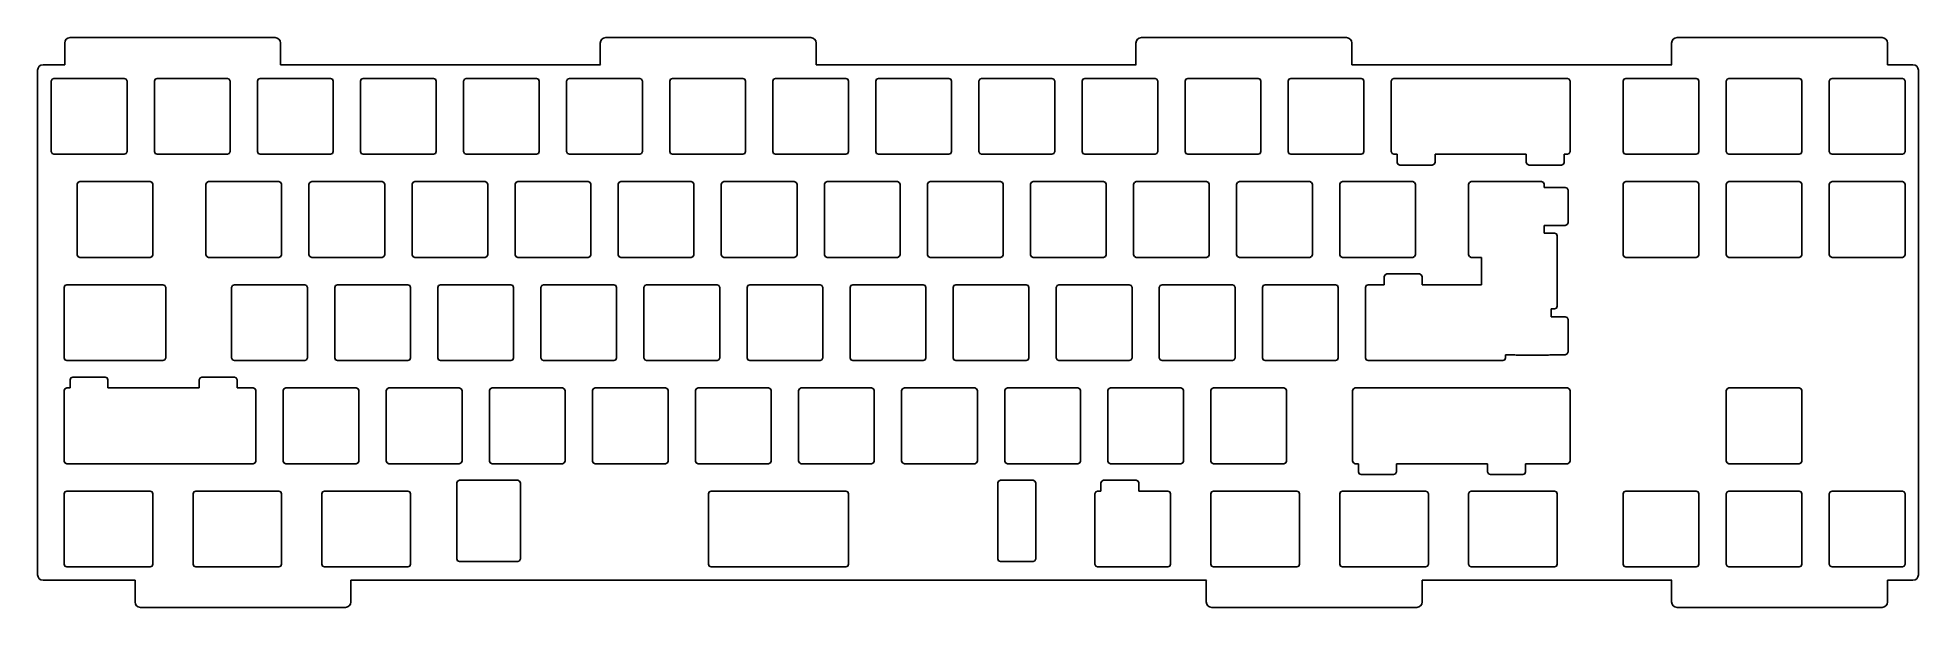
# Model space of a CAD drawing. Extents: x 8 to 355, y 27 to 132.
import ezdxf

# ---------------------------------------------------------------- set-up
doc = ezdxf.new("R2010")
doc.units = 0

msp = doc.modelspace()

# ---------------------------------------------------------------- linework, layer by layer
at = {"layer": 'Layer 1'}
for p, q in [((12.817037, 132.182868), (12.603151, 131.865108)), ((13.134797, 132.396755), (12.817037, 132.182868)), ((13.524756, 132.475089), (13.134797, 132.396755)), ((51.424763, 132.475089), (13.524756, 132.475089)), ((51.814803, 132.396755), (51.424763, 132.475089)), ((52.132741, 132.182868), (51.814803, 132.396755)), ((52.346804, 131.865108), (52.132741, 132.182868)), ((111.817408, 132.182869), (111.603511, 131.865108)), ((112.135168, 132.396755), (111.817408, 132.182869)), ((112.5251, 132.475089), (112.135168, 132.396755)), ((150.42512, 132.475089), (112.5251, 132.475089)), ((150.815079, 132.396755), (150.42512, 132.475089)), ((151.13284, 132.182869), (150.815079, 132.396755)), ((151.346726, 131.865108), (151.13284, 132.182869)), ((210.81718, 132.182869), (210.603294, 131.865109)), ((211.134941, 132.396755), (210.81718, 132.182869)), ((211.5249, 132.475089), (211.134941, 132.396755)), ((249.42492, 132.475089), (211.5249, 132.475089)), ((249.814857, 132.396755), (249.42492, 132.475089)), ((250.132616, 132.182869), (249.814857, 132.396755)), ((250.34651, 131.865109), (250.132616, 132.182869)), ((309.816925, 132.182869), (309.602864, 131.865109)), ((310.134861, 132.396755), (309.816925, 132.182869)), ((310.5249, 132.475089), (310.134861, 132.396755)), ((348.42491, 132.475089), (310.5249, 132.475089)), ((348.814869, 132.396755), (348.42491, 132.475089)), ((349.13263, 132.182869), (348.814869, 132.396755)), ((349.346516, 131.865109), (349.13263, 132.182869)), ((12.603151, 131.865108), (12.524817, 131.475151)), ((12.524817, 131.475151), (12.524817, 127.57513)), ((52.425219, 131.475151), (52.346804, 131.865108)), ((52.425219, 127.57513), (52.425219, 131.475151)), ((111.603511, 131.865108), (111.52517, 131.475151)), ((111.52517, 131.475151), (111.52517, 127.57513)), ((151.42506, 131.475151), (151.346726, 131.865108)), ((151.42506, 127.57513), (151.42506, 131.475151)), ((210.603294, 131.865109), (210.52496, 131.475151)), ((210.52496, 131.475151), (210.52496, 127.57513)), ((250.42485, 131.475151), (250.34651, 131.865109)), ((250.42485, 127.57513), (250.42485, 131.475151)), ((309.602864, 131.865109), (309.52445, 131.475151)), ((309.52445, 131.475151), (309.52445, 127.57513)), ((349.42485, 131.475151), (349.346516, 131.865109)), ((349.42485, 127.57513), (349.42485, 131.475151)), ((7.603457, 126.864896), (7.525122, 126.474939)), ((7.525122, 126.474939), (7.525122, 33.2878)), ((7.817343, 127.182657), (7.603457, 126.864896)), ((8.135104, 127.396543), (7.817343, 127.182657)), ((8.525061, 127.474878), (8.135104, 127.396543)), ((12.535147, 127.474878), (8.525061, 127.474878)), ((12.524817, 127.57513), (12.535147, 127.474878)), ((52.414889, 127.474878), (52.425219, 127.57513)), ((111.53517, 127.474878), (52.414889, 127.474878)), ((111.52517, 127.57513), (111.53517, 127.474878)), ((151.41506, 127.474878), (151.42506, 127.57513)), ((210.53496, 127.474878), (151.41506, 127.474878)), ((210.52496, 127.57513), (210.53496, 127.474878)), ((250.41485, 127.474878), (250.42485, 127.57513)), ((309.53475, 127.474878), (250.41485, 127.474878)), ((309.52445, 127.57513), (309.53475, 127.474878)), ((349.41455, 127.474878), (349.42485, 127.57513)), ((354.12485, 127.474878), (349.41455, 127.474878)), ((354.514809, 127.396543), (354.12485, 127.474878)), ((354.83257, 127.182657), (354.514809, 127.396543)), ((355.046456, 126.864896), (354.83257, 127.182657)), ((355.12479, 126.474939), (355.046456, 126.864896)), ((355.12479, 33.2878), (355.12479, 126.474939)), ((7.525122, 33.2878), (7.603457, 32.897841)), ((7.603457, 32.897841), (7.817343, 32.58008)), ((7.817343, 32.58008), (8.135104, 32.366194)), ((8.135104, 32.366194), (8.525061, 32.28786)), ((8.525061, 32.28786), (25.534875, 32.28786)), ((25.534875, 32.28786), (25.525075, 32.18816)), ((25.525075, 32.18816), (25.525075, 28.28814)), ((65.424965, 32.18816), (65.415165, 32.28786)), ((65.415165, 32.28786), (223.53468, 32.28786)), ((65.424965, 28.28814), (65.424965, 32.18816)), ((223.53468, 32.28786), (223.52468, 32.18816)), ((223.52468, 32.18816), (223.52468, 28.28814)), ((263.42457, 32.18816), (263.41457, 32.28786)), ((263.41457, 32.28786), (309.53475, 32.28786)), ((263.42457, 28.28814), (263.42457, 32.18816)), ((309.53475, 32.28786), (309.52445, 32.18816)), ((309.52445, 32.18816), (309.52445, 28.28814)), ((349.42485, 32.18816), (349.41455, 32.28786)), ((349.41455, 32.28786), (354.12485, 32.28786)), ((349.42485, 28.28814), (349.42485, 32.18816)), ((354.12485, 32.28786), (354.514809, 32.366194)), ((354.514809, 32.366194), (354.83257, 32.58008)), ((354.83257, 32.58008), (355.046456, 32.897841)), ((355.046456, 32.897841), (355.12479, 33.2878)), ((25.525075, 28.28814), (25.603409, 27.898181)), ((25.603409, 27.898181), (25.817295, 27.58042)), ((65.132745, 27.58042), (65.346631, 27.898181)), ((65.346631, 27.898181), (65.424965, 28.28814)), ((223.52468, 28.28814), (223.603014, 27.898181)), ((223.603014, 27.898181), (223.8169, 27.58042)), ((263.13235, 27.58042), (263.346236, 27.898181)), ((263.346236, 27.898181), (263.42457, 28.28814)), ((309.52445, 28.28814), (309.602864, 27.898181)), ((309.602864, 27.898181), (309.816925, 27.58042)), ((349.13263, 27.58042), (349.346516, 27.898181)), ((349.346516, 27.898181), (349.42485, 28.28814)), ((25.817295, 27.58042), (26.135055, 27.366534)), ((26.135055, 27.366534), (26.525014, 27.2882)), ((26.525014, 27.2882), (64.425026, 27.2882)), ((64.425026, 27.2882), (64.814985, 27.366534)), ((64.814985, 27.366534), (65.132745, 27.58042)), ((223.8169, 27.58042), (224.134661, 27.366534)), ((224.134661, 27.366534), (224.52462, 27.2882)), ((224.52462, 27.2882), (262.42463, 27.2882)), ((262.42463, 27.2882), (262.814589, 27.366534)), ((262.814589, 27.366534), (263.13235, 27.58042)), ((309.816925, 27.58042), (310.134861, 27.366534)), ((310.134861, 27.366534), (310.5249, 27.2882)), ((310.5249, 27.2882), (348.42491, 27.2882)), ((348.42491, 27.2882), (348.814869, 27.366534)), ((348.814869, 27.366534), (349.13263, 27.58042))]:
    msp.add_line(p, q, dxfattribs=at)
at = {"layer": 'Layer 2'}
for p, q in [((10.05, 124.45), (10.196447, 124.803553)), ((10.05, 111.45), (10.05, 124.45)), ((10.196447, 124.803553), (10.55, 124.95)), ((10.55, 124.95), (23.55, 124.95)), ((10.55, 124.95), (10.55, 124.95)), ((23.55, 124.95), (23.903553, 124.803553)), ((23.903553, 124.803553), (24.05, 124.45)), ((24.05, 124.45), (24.05, 111.45)), ((29.1, 124.45), (29.246447, 124.803553)), ((29.1, 111.45), (29.1, 124.45)), ((29.246447, 124.803553), (29.6, 124.95)), ((29.6, 124.95), (42.6, 124.95)), ((29.6, 124.95), (29.6, 124.95)), ((42.6, 124.95), (42.953553, 124.803553)), ((42.953553, 124.803553), (43.1, 124.45)), ((43.1, 124.45), (43.1, 111.45)), ((48.15, 124.45), (48.296447, 124.803553)), ((48.15, 111.45), (48.15, 124.45)), ((48.296447, 124.803553), (48.65, 124.95)), ((48.65, 124.95), (61.65, 124.95)), ((48.65, 124.95), (48.65, 124.95)), ((61.65, 124.95), (62.003553, 124.803553)), ((62.003553, 124.803553), (62.15, 124.45)), ((62.15, 124.45), (62.15, 111.45)), ((67.2, 124.45), (67.346447, 124.803553)), ((67.2, 111.45), (67.2, 124.45)), ((67.346447, 124.803553), (67.7, 124.95)), ((67.7, 124.95), (80.7, 124.95)), ((67.7, 124.95), (67.7, 124.95)), ((80.7, 124.95), (81.053553, 124.803553)), ((81.053553, 124.803553), (81.2, 124.45)), ((81.2, 124.45), (81.2, 111.45)), ((86.25, 124.45), (86.396447, 124.803553)), ((86.25, 111.45), (86.25, 124.45)), ((86.396447, 124.803553), (86.75, 124.95)), ((86.75, 124.95), (99.75, 124.95)), ((86.75, 124.95), (86.75, 124.95)), ((99.75, 124.95), (100.103553, 124.803553)), ((100.103553, 124.803553), (100.25, 124.45)), ((100.25, 124.45), (100.25, 111.45)), ((105.3, 124.45), (105.446447, 124.803553)), ((105.3, 111.45), (105.3, 124.45)), ((105.446447, 124.803553), (105.8, 124.95)), ((105.8, 124.95), (118.8, 124.95)), ((105.8, 124.95), (105.8, 124.95)), ((118.8, 124.95), (119.153553, 124.803553)), ((119.153553, 124.803553), (119.3, 124.45)), ((119.3, 124.45), (119.3, 111.45)), ((124.35, 124.45), (124.496447, 124.803553)), ((124.35, 111.45), (124.35, 124.45)), ((124.496447, 124.803553), (124.85, 124.95)), ((124.85, 124.95), (137.85, 124.95)), ((124.85, 124.95), (124.85, 124.95)), ((137.85, 124.95), (138.203553, 124.803553)), ((138.203553, 124.803553), (138.35, 124.45)), ((138.35, 124.45), (138.35, 111.45)), ((143.4, 124.45), (143.546447, 124.803553)), ((143.4, 111.45), (143.4, 124.45)), ((143.546447, 124.803553), (143.9, 124.95)), ((143.9, 124.95), (156.9, 124.95)), ((143.9, 124.95), (143.9, 124.95)), ((156.9, 124.95), (157.253553, 124.803553)), ((157.253553, 124.803553), (157.4, 124.45)), ((157.4, 124.45), (157.4, 111.45)), ((162.45, 124.45), (162.596447, 124.803553)), ((162.45, 111.45), (162.45, 124.45)), ((162.596447, 124.803553), (162.95, 124.95)), ((162.95, 124.95), (175.95, 124.95)), ((162.95, 124.95), (162.95, 124.95)), ((175.95, 124.95), (176.303553, 124.803553)), ((176.303553, 124.803553), (176.45, 124.45)), ((176.45, 124.45), (176.45, 111.45)), ((181.5, 124.45), (181.646447, 124.803553)), ((181.5, 111.45), (181.5, 124.45)), ((181.646447, 124.803553), (182, 124.95)), ((182, 124.95), (195, 124.95)), ((182, 124.95), (182, 124.95)), ((195, 124.95), (195.353553, 124.803553)), ((195.353553, 124.803553), (195.5, 124.45)), ((195.5, 124.45), (195.5, 111.45)), ((200.55, 124.45), (200.696447, 124.803553)), ((200.55, 111.45), (200.55, 124.45)), ((200.696447, 124.803553), (201.05, 124.95)), ((201.05, 124.95), (214.05, 124.95)), ((201.05, 124.95), (201.05, 124.95)), ((214.05, 124.95), (214.403553, 124.803553)), ((214.403553, 124.803553), (214.55, 124.45)), ((214.55, 124.45), (214.55, 111.45)), ((219.6, 124.45), (219.746447, 124.803553)), ((219.6, 111.45), (219.6, 124.45)), ((219.746447, 124.803553), (220.1, 124.95)), ((220.1, 124.95), (233.1, 124.95)), ((220.1, 124.95), (220.1, 124.95)), ((233.1, 124.95), (233.453553, 124.803553)), ((233.453553, 124.803553), (233.6, 124.45)), ((233.6, 124.45), (233.6, 111.45)), ((238.65, 124.45), (238.796447, 124.803553)), ((238.65, 111.45), (238.65, 124.45)), ((238.796447, 124.803553), (239.15, 124.95)), ((239.15, 124.95), (252.15, 124.95)), ((239.15, 124.95), (239.15, 124.95)), ((252.15, 124.95), (252.503553, 124.803553)), ((252.503553, 124.803553), (252.65, 124.45)), ((252.65, 124.45), (252.65, 111.45)), ((257.70003, 124.449772), (257.846293, 124.80337)), ((257.70003, 111.449532), (257.70003, 124.449772)), ((257.846293, 124.80337), (258.19974, 124.95)), ((258.19974, 124.95), (267.72474, 124.95)), ((267.72474, 124.95), (271.19998, 124.95)), ((271.19998, 124.95), (277.24974, 124.95)), ((277.24974, 124.95), (280.72498, 124.95)), ((280.72498, 124.95), (290.24998, 124.95)), ((290.24998, 124.95), (290.603763, 124.803554)), ((290.603763, 124.803554), (290.75021, 124.449772)), ((290.75021, 124.449772), (290.75021, 111.449532)), ((300.563, 124.45), (300.709447, 124.803553)), ((300.563, 111.45), (300.563, 124.45)), ((300.709447, 124.803553), (301.063, 124.95)), ((301.063, 124.95), (314.063, 124.95)), ((301.063, 124.95), (301.063, 124.95)), ((314.063, 124.95), (314.416553, 124.803553)), ((314.416553, 124.803553), (314.563, 124.45)), ((314.563, 124.45), (314.563, 111.45)), ((319.613, 124.45), (319.759447, 124.803553)), ((319.613, 111.45), (319.613, 124.45)), ((319.759447, 124.803553), (320.113, 124.95)), ((320.113, 124.95), (333.113, 124.95)), ((320.113, 124.95), (320.113, 124.95)), ((333.113, 124.95), (333.466553, 124.803553)), ((333.466553, 124.803553), (333.613, 124.45)), ((333.613, 124.45), (333.613, 111.45)), ((338.663, 124.45), (338.809447, 124.803553)), ((338.663, 111.45), (338.663, 124.45)), ((338.809447, 124.803553), (339.163, 124.95)), ((339.163, 124.95), (352.163, 124.95)), ((339.163, 124.95), (339.163, 124.95)), ((352.163, 124.95), (352.516553, 124.803553)), ((352.516553, 124.803553), (352.663, 124.45)), ((352.663, 124.45), (352.663, 111.45)), ((10.196447, 111.096447), (10.05, 111.45)), ((24.05, 111.45), (23.903553, 111.096447)), ((29.246447, 111.096447), (29.1, 111.45)), ((43.1, 111.45), (42.953553, 111.096447)), ((48.296447, 111.096447), (48.15, 111.45)), ((62.15, 111.45), (62.003553, 111.096447)), ((67.346447, 111.096447), (67.2, 111.45)), ((81.2, 111.45), (81.053553, 111.096447)), ((86.396447, 111.096447), (86.25, 111.45)), ((100.25, 111.45), (100.103553, 111.096447)), ((105.446447, 111.096447), (105.3, 111.45)), ((119.3, 111.45), (119.153553, 111.096447)), ((124.496447, 111.096447), (124.35, 111.45)), ((138.35, 111.45), (138.203553, 111.096447)), ((143.546447, 111.096447), (143.4, 111.45)), ((157.4, 111.45), (157.253553, 111.096447)), ((162.596447, 111.096447), (162.45, 111.45)), ((176.45, 111.45), (176.303553, 111.096447)), ((181.646447, 111.096447), (181.5, 111.45)), ((195.5, 111.45), (195.353553, 111.096447)), ((200.696447, 111.096447), (200.55, 111.45)), ((214.55, 111.45), (214.403553, 111.096447)), ((219.746447, 111.096447), (219.6, 111.45)), ((233.6, 111.45), (233.453553, 111.096447)), ((238.796447, 111.096447), (238.65, 111.45)), ((252.65, 111.45), (252.503553, 111.096447)), ((257.846476, 111.096268), (257.70003, 111.449532)), ((290.75021, 111.449532), (290.60358, 111.096084)), ((300.709447, 111.096447), (300.563, 111.45)), ((314.563, 111.45), (314.416553, 111.096447)), ((319.759447, 111.096447), (319.613, 111.45)), ((333.613, 111.45), (333.466553, 111.096447)), ((338.809447, 111.096447), (338.663, 111.45)), ((352.663, 111.45), (352.516553, 111.096447)), ((10.55, 110.95), (10.196447, 111.096447)), ((23.55, 110.95), (10.55, 110.95)), ((23.903553, 111.096447), (23.55, 110.95)), ((29.6, 110.95), (29.246447, 111.096447)), ((42.6, 110.95), (29.6, 110.95)), ((42.953553, 111.096447), (42.6, 110.95)), ((48.65, 110.95), (48.296447, 111.096447)), ((61.65, 110.95), (48.65, 110.95)), ((62.003553, 111.096447), (61.65, 110.95)), ((67.7, 110.95), (67.346447, 111.096447)), ((80.7, 110.95), (67.7, 110.95)), ((81.053553, 111.096447), (80.7, 110.95)), ((86.75, 110.95), (86.396447, 111.096447)), ((99.75, 110.95), (86.75, 110.95)), ((100.103553, 111.096447), (99.75, 110.95)), ((105.8, 110.95), (105.446447, 111.096447)), ((118.8, 110.95), (105.8, 110.95)), ((119.153553, 111.096447), (118.8, 110.95)), ((124.85, 110.95), (124.496447, 111.096447)), ((137.85, 110.95), (124.85, 110.95)), ((138.203553, 111.096447), (137.85, 110.95)), ((143.9, 110.95), (143.546447, 111.096447)), ((156.9, 110.95), (143.9, 110.95)), ((157.253553, 111.096447), (156.9, 110.95)), ((162.95, 110.95), (162.596447, 111.096447)), ((175.95, 110.95), (162.95, 110.95)), ((176.303553, 111.096447), (175.95, 110.95)), ((182, 110.95), (181.646447, 111.096447)), ((195, 110.95), (182, 110.95)), ((195.353553, 111.096447), (195, 110.95)), ((201.05, 110.95), (200.696447, 111.096447)), ((214.05, 110.95), (201.05, 110.95)), ((214.403553, 111.096447), (214.05, 110.95)), ((220.1, 110.95), (219.746447, 111.096447)), ((233.1, 110.95), (220.1, 110.95)), ((233.453553, 111.096447), (233.1, 110.95)), ((239.15, 110.95), (238.796447, 111.096447)), ((252.15, 110.95), (239.15, 110.95)), ((252.503553, 111.096447), (252.15, 110.95)), ((258.19974, 110.949821), (257.846476, 111.096268)), ((258.78679, 110.949821), (258.19974, 110.949821)), ((258.78679, 109.449654), (258.78679, 110.949821)), ((258.93342, 109.096206), (258.78679, 109.449654)), ((259.28702, 108.949943), (258.93342, 109.096206)), ((265.28717, 108.949943), (259.28702, 108.949943)), ((265.640434, 109.09639), (265.28717, 108.949943)), ((265.78688, 109.449654), (265.640434, 109.09639)), ((267.72474, 110.949821), (265.78688, 110.949821)), ((265.78688, 110.949821), (265.78688, 109.449654)), ((271.19998, 110.949821), (267.72474, 110.949821)), ((277.24974, 110.949821), (271.19998, 110.949821)), ((280.72498, 110.949821), (277.24974, 110.949821)), ((282.66285, 110.949821), (280.72498, 110.949821)), ((282.66285, 109.449654), (282.66285, 110.949821)), ((282.80948, 109.096206), (282.66285, 109.449654)), ((283.16308, 108.949943), (282.80948, 109.096206)), ((289.16323, 108.949943), (283.16308, 108.949943)), ((289.516494, 109.09639), (289.16323, 108.949943)), ((289.66294, 109.449654), (289.516494, 109.09639)), ((290.24998, 110.949821), (289.66294, 110.949821)), ((289.66294, 110.949821), (289.66294, 109.449654)), ((290.60358, 111.096084), (290.24998, 110.949821)), ((301.063, 110.95), (300.709447, 111.096447)), ((314.063, 110.95), (301.063, 110.95)), ((314.416553, 111.096447), (314.063, 110.95)), ((320.113, 110.95), (319.759447, 111.096447)), ((333.113, 110.95), (320.113, 110.95)), ((333.466553, 111.096447), (333.113, 110.95)), ((339.163, 110.95), (338.809447, 111.096447)), ((352.163, 110.95), (339.163, 110.95)), ((352.516553, 111.096447), (352.163, 110.95)), ((14.813, 105.4), (14.959447, 105.753553)), ((14.813, 92.4), (14.813, 105.4)), ((14.959447, 105.753553), (15.313, 105.9)), ((15.313, 105.9), (28.313, 105.9)), ((15.313, 105.9), (15.313, 105.9)), ((28.313, 105.9), (28.666553, 105.753553)), ((28.666553, 105.753553), (28.813, 105.4)), ((28.813, 105.4), (28.813, 92.4)), ((38.625, 105.4), (38.771447, 105.753553)), ((38.625, 92.4), (38.625, 105.4)), ((38.771447, 105.753553), (39.125, 105.9)), ((39.125, 105.9), (52.125, 105.9)), ((39.125, 105.9), (39.125, 105.9)), ((52.125, 105.9), (52.478553, 105.753553)), ((52.478553, 105.753553), (52.625, 105.4)), ((52.625, 105.4), (52.625, 92.4)), ((57.675, 105.4), (57.821447, 105.753553)), ((57.675, 92.4), (57.675, 105.4)), ((57.821447, 105.753553), (58.175, 105.9)), ((58.175, 105.9), (71.175, 105.9)), ((58.175, 105.9), (58.175, 105.9)), ((71.175, 105.9), (71.528553, 105.753553)), ((71.528553, 105.753553), (71.675, 105.4)), ((71.675, 105.4), (71.675, 92.4)), ((76.725, 105.4), (76.871447, 105.753553)), ((76.725, 92.4), (76.725, 105.4)), ((76.871447, 105.753553), (77.225, 105.9)), ((77.225, 105.9), (90.225, 105.9)), ((77.225, 105.9), (77.225, 105.9)), ((90.225, 105.9), (90.578553, 105.753553)), ((90.578553, 105.753553), (90.725, 105.4)), ((90.725, 105.4), (90.725, 92.4)), ((95.775, 105.4), (95.921447, 105.753553)), ((95.775, 92.4), (95.775, 105.4)), ((95.921447, 105.753553), (96.275, 105.9)), ((96.275, 105.9), (109.275, 105.9)), ((96.275, 105.9), (96.275, 105.9)), ((109.275, 105.9), (109.628553, 105.753553)), ((109.628553, 105.753553), (109.775, 105.4)), ((109.775, 105.4), (109.775, 92.4)), ((114.825, 105.4), (114.971447, 105.753553)), ((114.825, 92.4), (114.825, 105.4)), ((114.971447, 105.753553), (115.325, 105.9)), ((115.325, 105.9), (128.325, 105.9)), ((115.325, 105.9), (115.325, 105.9)), ((128.325, 105.9), (128.678553, 105.753553)), ((128.678553, 105.753553), (128.825, 105.4)), ((128.825, 105.4), (128.825, 92.4)), ((133.875, 105.4), (134.021447, 105.753553)), ((133.875, 92.4), (133.875, 105.4)), ((134.021447, 105.753553), (134.375, 105.9)), ((134.375, 105.9), (147.375, 105.9)), ((134.375, 105.9), (134.375, 105.9)), ((147.375, 105.9), (147.728553, 105.753553)), ((147.728553, 105.753553), (147.875, 105.4)), ((147.875, 105.4), (147.875, 92.4)), ((152.925, 105.4), (153.071447, 105.753553)), ((152.925, 92.4), (152.925, 105.4)), ((153.071447, 105.753553), (153.425, 105.9)), ((153.425, 105.9), (166.425, 105.9)), ((153.425, 105.9), (153.425, 105.9)), ((166.425, 105.9), (166.778553, 105.753553)), ((166.778553, 105.753553), (166.925, 105.4)), ((166.925, 105.4), (166.925, 92.4)), ((171.975, 105.4), (172.121447, 105.753553)), ((171.975, 92.4), (171.975, 105.4)), ((172.121447, 105.753553), (172.475, 105.9)), ((172.475, 105.9), (185.475, 105.9)), ((172.475, 105.9), (172.475, 105.9)), ((185.475, 105.9), (185.828553, 105.753553)), ((185.828553, 105.753553), (185.975, 105.4)), ((185.975, 105.4), (185.975, 92.4)), ((191.025, 105.4), (191.171447, 105.753553)), ((191.025, 92.4), (191.025, 105.4)), ((191.171447, 105.753553), (191.525, 105.9)), ((191.525, 105.9), (204.525, 105.9)), ((191.525, 105.9), (191.525, 105.9)), ((204.525, 105.9), (204.878553, 105.753553)), ((204.878553, 105.753553), (205.025, 105.4)), ((205.025, 105.4), (205.025, 92.4)), ((210.075, 105.4), (210.221447, 105.753553)), ((210.075, 92.4), (210.075, 105.4)), ((210.221447, 105.753553), (210.575, 105.9)), ((210.575, 105.9), (223.575, 105.9)), ((210.575, 105.9), (210.575, 105.9)), ((223.575, 105.9), (223.928553, 105.753553)), ((223.928553, 105.753553), (224.075, 105.4)), ((224.075, 105.4), (224.075, 92.4)), ((229.125, 105.4), (229.271447, 105.753553)), ((229.125, 92.4), (229.125, 105.4)), ((229.271447, 105.753553), (229.625, 105.9)), ((229.625, 105.9), (242.625, 105.9)), ((229.625, 105.9), (229.625, 105.9)), ((242.625, 105.9), (242.978553, 105.753553)), ((242.978553, 105.753553), (243.125, 105.4)), ((243.125, 105.4), (243.125, 92.4)), ((248.175, 105.4), (248.321447, 105.753553)), ((248.175, 92.4), (248.175, 105.4)), ((248.321447, 105.753553), (248.675, 105.9)), ((248.675, 105.9), (261.675, 105.9)), ((248.675, 105.9), (248.675, 105.9)), ((261.675, 105.9), (262.028553, 105.753553)), ((262.028553, 105.753553), (262.175, 105.4)), ((262.175, 105.4), (262.175, 92.4)), ((272.134495, 105.753504), (271.98805, 105.40024)), ((271.98805, 105.40024), (271.98805, 92.4)), ((272.48776, 105.899951), (272.134495, 105.753504)), ((285.488, 105.899951), (272.48776, 105.899951)), ((285.8416, 105.753688), (285.488, 105.899951)), ((285.98823, 105.40024), (285.8416, 105.753688)), ((285.98823, 104.813195), (285.98823, 105.40024)), ((289.86913, 104.813195), (285.98823, 104.813195)), ((290.222579, 104.666565), (289.86913, 104.813195)), ((290.36884, 104.312967), (290.222579, 104.666565)), ((290.36884, 98.312817), (290.36884, 104.312967)), ((300.563, 105.4), (300.709447, 105.753553)), ((300.563, 92.4), (300.563, 105.4)), ((300.709447, 105.753553), (301.063, 105.9)), ((301.063, 105.9), (314.063, 105.9)), ((301.063, 105.9), (301.063, 105.9)), ((314.063, 105.9), (314.416553, 105.753553)), ((314.416553, 105.753553), (314.563, 105.4)), ((314.563, 105.4), (314.563, 92.4)), ((319.613, 105.4), (319.759447, 105.753553)), ((319.613, 92.4), (319.613, 105.4)), ((319.759447, 105.753553), (320.113, 105.9)), ((320.113, 105.9), (333.113, 105.9)), ((320.113, 105.9), (320.113, 105.9)), ((333.113, 105.9), (333.466553, 105.753553)), ((333.466553, 105.753553), (333.613, 105.4)), ((333.613, 105.4), (333.613, 92.4)), ((338.663, 105.4), (338.809447, 105.753553)), ((338.663, 92.4), (338.663, 105.4)), ((338.809447, 105.753553), (339.163, 105.9)), ((339.163, 105.9), (352.163, 105.9)), ((339.163, 105.9), (339.163, 105.9)), ((352.163, 105.9), (352.516553, 105.753553)), ((352.516553, 105.753553), (352.663, 105.4)), ((352.663, 105.4), (352.663, 92.4)), ((285.98823, 96.374951), (285.98823, 97.813106)), ((285.98823, 97.813106), (289.86913, 97.813106)), ((289.86913, 97.813106), (290.222395, 97.959553)), ((290.222395, 97.959553), (290.36884, 98.312817)), ((287.86925, 96.374951), (285.98823, 96.374951)), ((288.222515, 96.228504), (287.86925, 96.374951)), ((288.36896, 95.87524), (288.222515, 96.228504)), ((288.36896, 82.875), (288.36896, 95.87524)), ((14.959447, 92.046447), (14.813, 92.4)), ((15.313, 91.9), (14.959447, 92.046447)), ((28.313, 91.9), (15.313, 91.9)), ((28.666553, 92.046447), (28.313, 91.9)), ((28.813, 92.4), (28.666553, 92.046447)), ((38.771447, 92.046447), (38.625, 92.4)), ((39.125, 91.9), (38.771447, 92.046447)), ((52.125, 91.9), (39.125, 91.9)), ((52.478553, 92.046447), (52.125, 91.9)), ((52.625, 92.4), (52.478553, 92.046447)), ((57.821447, 92.046447), (57.675, 92.4)), ((58.175, 91.9), (57.821447, 92.046447)), ((71.175, 91.9), (58.175, 91.9)), ((71.528553, 92.046447), (71.175, 91.9)), ((71.675, 92.4), (71.528553, 92.046447)), ((76.871447, 92.046447), (76.725, 92.4)), ((77.225, 91.9), (76.871447, 92.046447)), ((90.225, 91.9), (77.225, 91.9)), ((90.578553, 92.046447), (90.225, 91.9)), ((90.725, 92.4), (90.578553, 92.046447)), ((95.921447, 92.046447), (95.775, 92.4)), ((96.275, 91.9), (95.921447, 92.046447)), ((109.275, 91.9), (96.275, 91.9)), ((109.628553, 92.046447), (109.275, 91.9)), ((109.775, 92.4), (109.628553, 92.046447)), ((114.971447, 92.046447), (114.825, 92.4)), ((115.325, 91.9), (114.971447, 92.046447)), ((128.325, 91.9), (115.325, 91.9)), ((128.678553, 92.046447), (128.325, 91.9)), ((128.825, 92.4), (128.678553, 92.046447)), ((134.021447, 92.046447), (133.875, 92.4)), ((134.375, 91.9), (134.021447, 92.046447)), ((147.375, 91.9), (134.375, 91.9)), ((147.728553, 92.046447), (147.375, 91.9)), ((147.875, 92.4), (147.728553, 92.046447)), ((153.071447, 92.046447), (152.925, 92.4)), ((153.425, 91.9), (153.071447, 92.046447)), ((166.425, 91.9), (153.425, 91.9)), ((166.778553, 92.046447), (166.425, 91.9)), ((166.925, 92.4), (166.778553, 92.046447)), ((172.121447, 92.046447), (171.975, 92.4)), ((172.475, 91.9), (172.121447, 92.046447)), ((185.475, 91.9), (172.475, 91.9)), ((185.828553, 92.046447), (185.475, 91.9)), ((185.975, 92.4), (185.828553, 92.046447)), ((191.171447, 92.046447), (191.025, 92.4)), ((191.525, 91.9), (191.171447, 92.046447)), ((204.525, 91.9), (191.525, 91.9)), ((204.878553, 92.046447), (204.525, 91.9)), ((205.025, 92.4), (204.878553, 92.046447)), ((210.221447, 92.046447), (210.075, 92.4)), ((210.575, 91.9), (210.221447, 92.046447)), ((223.575, 91.9), (210.575, 91.9)), ((223.928553, 92.046447), (223.575, 91.9)), ((224.075, 92.4), (223.928553, 92.046447)), ((229.271447, 92.046447), (229.125, 92.4)), ((229.625, 91.9), (229.271447, 92.046447)), ((242.625, 91.9), (229.625, 91.9)), ((242.978553, 92.046447), (242.625, 91.9)), ((243.125, 92.4), (242.978553, 92.046447)), ((248.321447, 92.046447), (248.175, 92.4)), ((248.675, 91.9), (248.321447, 92.046447)), ((261.675, 91.9), (248.675, 91.9)), ((262.028553, 92.046447), (261.675, 91.9)), ((262.175, 92.4), (262.028553, 92.046447)), ((271.98805, 92.4), (272.134311, 92.046402)), ((272.134311, 92.046402), (272.48776, 91.899772)), ((272.48776, 91.899772), (274.36878, 91.899772)), ((274.36878, 91.899772), (274.36878, 86.849951)), ((300.709447, 92.046447), (300.563, 92.4)), ((301.063, 91.9), (300.709447, 92.046447)), ((314.063, 91.9), (301.063, 91.9)), ((314.416553, 92.046447), (314.063, 91.9)), ((314.563, 92.4), (314.416553, 92.046447)), ((319.759447, 92.046447), (319.613, 92.4)), ((320.113, 91.9), (319.759447, 92.046447)), ((333.113, 91.9), (320.113, 91.9)), ((333.466553, 92.046447), (333.113, 91.9)), ((333.613, 92.4), (333.466553, 92.046447)), ((338.809447, 92.046447), (338.663, 92.4)), ((339.163, 91.9), (338.809447, 92.046447)), ((352.163, 91.9), (339.163, 91.9)), ((352.516553, 92.046447), (352.163, 91.9)), ((352.663, 92.4), (352.516553, 92.046447)), ((256.5525, 88.703386), (256.40605, 88.350118)), ((256.40605, 88.350118), (256.40605, 86.849951)), ((256.90577, 88.849829), (256.5525, 88.703386)), ((262.90592, 88.849829), (256.90577, 88.849829)), ((263.259515, 88.703562), (262.90592, 88.849829)), ((263.40614, 88.350118), (263.259515, 88.703562)), ((263.40614, 86.849951), (263.40614, 88.350118)), ((12.577395, 86.703687), (12.430766, 86.35024)), ((12.430766, 86.35024), (12.430766, 73.35)), ((12.930994, 86.849951), (12.577395, 86.703687)), ((17.69401, 86.849951), (12.930994, 86.849951)), ((25.931234, 86.849951), (17.69401, 86.849951)), ((30.69425, 86.849951), (25.931234, 86.849951)), ((31.047515, 86.703505), (30.69425, 86.849951)), ((31.193962, 86.35024), (31.047515, 86.703505)), ((31.193962, 73.35), (31.193962, 86.35024)), ((43.388, 86.35), (43.534447, 86.703553)), ((43.388, 73.35), (43.388, 86.35)), ((43.534447, 86.703553), (43.888, 86.85)), ((43.888, 86.85), (56.888, 86.85)), ((43.888, 86.85), (43.888, 86.85)), ((56.888, 86.85), (57.241553, 86.703553)), ((57.241553, 86.703553), (57.388, 86.35)), ((57.388, 86.35), (57.388, 73.35)), ((62.438, 86.35), (62.584447, 86.703553)), ((62.438, 73.35), (62.438, 86.35)), ((62.584447, 86.703553), (62.938, 86.85)), ((62.938, 86.85), (75.938, 86.85)), ((62.938, 86.85), (62.938, 86.85)), ((75.938, 86.85), (76.291553, 86.703553)), ((76.291553, 86.703553), (76.438, 86.35)), ((76.438, 86.35), (76.438, 73.35)), ((81.488, 86.35), (81.634447, 86.703553)), ((81.488, 73.35), (81.488, 86.35)), ((81.634447, 86.703553), (81.988, 86.85)), ((81.988, 86.85), (94.988, 86.85)), ((81.988, 86.85), (81.988, 86.85)), ((94.988, 86.85), (95.341553, 86.703553)), ((95.341553, 86.703553), (95.488, 86.35)), ((95.488, 86.35), (95.488, 73.35)), ((100.538, 86.35), (100.684447, 86.703553)), ((100.538, 73.35), (100.538, 86.35)), ((100.684447, 86.703553), (101.038, 86.85)), ((101.038, 86.85), (114.038, 86.85)), ((101.038, 86.85), (101.038, 86.85)), ((114.038, 86.85), (114.391553, 86.703553)), ((114.391553, 86.703553), (114.538, 86.35)), ((114.538, 86.35), (114.538, 73.35)), ((119.588, 86.35), (119.734447, 86.703553)), ((119.588, 73.35), (119.588, 86.35)), ((119.734447, 86.703553), (120.088, 86.85)), ((120.088, 86.85), (133.088, 86.85)), ((120.088, 86.85), (120.088, 86.85)), ((133.088, 86.85), (133.441553, 86.703553)), ((133.441553, 86.703553), (133.588, 86.35)), ((133.588, 86.35), (133.588, 73.35)), ((138.638, 86.35), (138.784447, 86.703553)), ((138.638, 73.35), (138.638, 86.35)), ((138.784447, 86.703553), (139.138, 86.85)), ((139.138, 86.85), (152.138, 86.85)), ((139.138, 86.85), (139.138, 86.85)), ((152.138, 86.85), (152.491553, 86.703553)), ((152.491553, 86.703553), (152.638, 86.35)), ((152.638, 86.35), (152.638, 73.35)), ((157.688, 86.35), (157.834447, 86.703553)), ((157.688, 73.35), (157.688, 86.35)), ((157.834447, 86.703553), (158.188, 86.85)), ((158.188, 86.85), (171.188, 86.85)), ((158.188, 86.85), (158.188, 86.85)), ((171.188, 86.85), (171.541553, 86.703553)), ((171.541553, 86.703553), (171.688, 86.35)), ((171.688, 86.35), (171.688, 73.35)), ((176.738, 86.35), (176.884447, 86.703553)), ((176.738, 73.35), (176.738, 86.35)), ((176.884447, 86.703553), (177.238, 86.85)), ((177.238, 86.85), (190.238, 86.85)), ((177.238, 86.85), (177.238, 86.85)), ((190.238, 86.85), (190.591553, 86.703553)), ((190.591553, 86.703553), (190.738, 86.35)), ((190.738, 86.35), (190.738, 73.35)), ((195.788, 86.35), (195.934447, 86.703553)), ((195.788, 73.35), (195.788, 86.35)), ((195.934447, 86.703553), (196.288, 86.85)), ((196.288, 86.85), (209.288, 86.85)), ((196.288, 86.85), (196.288, 86.85)), ((209.288, 86.85), (209.641553, 86.703553)), ((209.641553, 86.703553), (209.788, 86.35)), ((209.788, 86.35), (209.788, 73.35)), ((214.838, 86.35), (214.984447, 86.703553)), ((214.838, 73.35), (214.838, 86.35)), ((214.984447, 86.703553), (215.338, 86.85)), ((215.338, 86.85), (228.338, 86.85)), ((215.338, 86.85), (215.338, 86.85)), ((228.338, 86.85), (228.691553, 86.703553)), ((228.691553, 86.703553), (228.838, 86.35)), ((228.838, 86.35), (228.838, 73.35)), ((233.888, 86.35), (234.034447, 86.703553)), ((233.888, 73.35), (233.888, 86.35)), ((234.034447, 86.703553), (234.388, 86.85)), ((234.388, 86.85), (247.388, 86.85)), ((234.388, 86.85), (234.388, 86.85)), ((247.388, 86.85), (247.741553, 86.703553)), ((247.741553, 86.703553), (247.888, 86.35)), ((247.888, 86.35), (247.888, 73.35)), ((253.084495, 86.703504), (252.93805, 86.35024)), ((252.93805, 86.35024), (252.93805, 73.35)), ((253.43776, 86.849951), (253.084495, 86.703504)), ((256.40605, 86.849951), (253.43776, 86.849951)), ((265.34401, 86.849951), (263.40614, 86.849951)), ((266.438, 86.849951), (265.34401, 86.849951)), ((274.36878, 86.849951), (266.438, 86.849951)), ((287.28221, 80.937133), (287.28221, 82.374772)), ((287.28221, 82.374772), (287.86925, 82.374772)), ((289.86913, 80.937133), (287.28221, 80.937133)), ((287.86925, 82.374772), (288.222699, 82.521402)), ((288.222699, 82.521402), (288.36896, 82.875)), ((290.222579, 80.790503), (289.86913, 80.937133)), ((290.36884, 80.436905), (290.222579, 80.790503)), ((290.36884, 74.436755), (290.36884, 80.436905)), ((12.430766, 73.35), (12.577213, 72.996219)), ((12.577213, 72.996219), (12.930994, 72.849772)), ((30.69425, 72.849772), (31.047698, 72.996401)), ((31.047698, 72.996401), (31.193962, 73.35)), ((43.534447, 72.996447), (43.388, 73.35)), ((43.888, 72.85), (43.534447, 72.996447)), ((57.241553, 72.996447), (56.888, 72.85)), ((57.388, 73.35), (57.241553, 72.996447)), ((62.584447, 72.996447), (62.438, 73.35)), ((62.938, 72.85), (62.584447, 72.996447)), ((76.291553, 72.996447), (75.938, 72.85)), ((76.438, 73.35), (76.291553, 72.996447)), ((81.634447, 72.996447), (81.488, 73.35)), ((81.988, 72.85), (81.634447, 72.996447)), ((95.341553, 72.996447), (94.988, 72.85)), ((95.488, 73.35), (95.341553, 72.996447)), ((100.684447, 72.996447), (100.538, 73.35)), ((101.038, 72.85), (100.684447, 72.996447)), ((114.391553, 72.996447), (114.038, 72.85)), ((114.538, 73.35), (114.391553, 72.996447)), ((119.734447, 72.996447), (119.588, 73.35)), ((120.088, 72.85), (119.734447, 72.996447)), ((133.441553, 72.996447), (133.088, 72.85)), ((133.588, 73.35), (133.441553, 72.996447)), ((138.784447, 72.996447), (138.638, 73.35)), ((139.138, 72.85), (138.784447, 72.996447)), ((152.491553, 72.996447), (152.138, 72.85)), ((152.638, 73.35), (152.491553, 72.996447)), ((157.834447, 72.996447), (157.688, 73.35)), ((158.188, 72.85), (157.834447, 72.996447)), ((171.541553, 72.996447), (171.188, 72.85)), ((171.688, 73.35), (171.541553, 72.996447)), ((176.884447, 72.996447), (176.738, 73.35)), ((177.238, 72.85), (176.884447, 72.996447)), ((190.591553, 72.996447), (190.238, 72.85)), ((190.738, 73.35), (190.591553, 72.996447)), ((195.934447, 72.996447), (195.788, 73.35)), ((196.288, 72.85), (195.934447, 72.996447)), ((209.641553, 72.996447), (209.288, 72.85)), ((209.788, 73.35), (209.641553, 72.996447)), ((214.984447, 72.996447), (214.838, 73.35)), ((215.338, 72.85), (214.984447, 72.996447)), ((228.691553, 72.996447), (228.338, 72.85)), ((228.838, 73.35), (228.691553, 72.996447)), ((234.034447, 72.996447), (233.888, 73.35)), ((234.388, 72.85), (234.034447, 72.996447)), ((247.741553, 72.996447), (247.388, 72.85)), ((247.888, 73.35), (247.741553, 72.996447)), ((252.93805, 73.35), (253.084311, 72.996402)), ((253.084311, 72.996402), (253.43776, 72.849772)), ((278.34425, 72.849772), (278.697699, 72.996402)), ((278.697699, 72.996402), (278.84396, 73.35)), ((278.84396, 73.35), (278.84396, 73.937044)), ((278.84396, 73.937044), (280.57202, 73.937044)), ((280.57202, 73.937044), (280.78183, 73.850224)), ((280.78183, 73.850224), (286.78198, 73.850224)), ((286.78198, 73.850224), (286.99178, 73.937044)), ((286.99178, 73.937044), (289.86913, 73.937044)), ((289.86913, 73.937044), (290.222395, 74.083491)), ((290.222395, 74.083491), (290.36884, 74.436755)), ((12.930994, 72.849772), (17.69401, 72.849772)), ((13.664485, 69.653382), (13.518038, 69.300118)), ((14.017749, 69.799829), (13.664485, 69.653382)), ((20.0179, 69.799829), (14.017749, 69.799829)), ((17.69401, 72.849772), (25.931234, 72.849772)), ((20.371498, 69.653565), (20.0179, 69.799829)), ((20.518127, 69.300118), (20.371498, 69.653565)), ((25.931234, 72.849772), (30.69425, 72.849772)), ((37.540547, 69.653382), (37.3941, 69.300118)), ((37.893811, 69.799829), (37.540547, 69.653382)), ((43.893962, 69.799829), (37.893811, 69.799829)), ((56.888, 72.85), (43.888, 72.85)), ((44.24756, 69.653565), (43.893962, 69.799829)), ((44.394189, 69.300118), (44.24756, 69.653565)), ((75.938, 72.85), (62.938, 72.85)), ((94.988, 72.85), (81.988, 72.85)), ((114.038, 72.85), (101.038, 72.85)), ((133.088, 72.85), (120.088, 72.85)), ((152.138, 72.85), (139.138, 72.85)), ((171.188, 72.85), (158.188, 72.85)), ((190.238, 72.85), (177.238, 72.85)), ((209.288, 72.85), (196.288, 72.85)), ((228.338, 72.85), (215.338, 72.85)), ((247.388, 72.85), (234.388, 72.85)), ((253.43776, 72.849772), (265.34401, 72.849772)), ((265.34401, 72.849772), (266.438, 72.849772)), ((266.438, 72.849772), (278.34425, 72.849772)), ((12.577395, 67.653687), (12.430766, 67.30024)), ((12.430766, 67.30024), (12.430766, 54.3)), ((12.930994, 67.799951), (12.577395, 67.653687)), ((13.518038, 67.799951), (12.930994, 67.799951)), ((13.518038, 69.300118), (13.518038, 67.799951)), ((20.518127, 67.799951), (20.518127, 69.300118)), ((22.455994, 67.799951), (20.518127, 67.799951)), ((25.931234, 67.799951), (22.455994, 67.799951)), ((34.36276, 67.799951), (25.931234, 67.799951)), ((35.456234, 67.799951), (34.36276, 67.799951)), ((37.3941, 67.799951), (35.456234, 67.799951)), ((37.3941, 69.300118), (37.3941, 67.799951)), ((44.394189, 67.799951), (44.394189, 69.300118)), ((47.363, 67.799951), (44.394189, 67.799951)), ((47.716599, 67.653687), (47.363, 67.799951)), ((47.863228, 67.30024), (47.716599, 67.653687)), ((47.863228, 54.3), (47.863228, 67.30024)), ((52.913, 67.3), (53.059447, 67.653553)), ((52.913, 54.3), (52.913, 67.3)), ((53.059447, 67.653553), (53.413, 67.8)), ((53.413, 67.8), (66.413, 67.8)), ((53.413, 67.8), (53.413, 67.8)), ((66.413, 67.8), (66.766553, 67.653553)), ((66.766553, 67.653553), (66.913, 67.3)), ((66.913, 67.3), (66.913, 54.3)), ((71.963, 67.3), (72.109447, 67.653553)), ((71.963, 54.3), (71.963, 67.3)), ((72.109447, 67.653553), (72.463, 67.8)), ((72.463, 67.8), (85.463, 67.8)), ((72.463, 67.8), (72.463, 67.8)), ((85.463, 67.8), (85.816553, 67.653553)), ((85.816553, 67.653553), (85.963, 67.3)), ((85.963, 67.3), (85.963, 54.3)), ((91.013, 67.3), (91.159447, 67.653553)), ((91.013, 54.3), (91.013, 67.3)), ((91.159447, 67.653553), (91.513, 67.8)), ((91.513, 67.8), (104.513, 67.8)), ((91.513, 67.8), (91.513, 67.8)), ((104.513, 67.8), (104.866553, 67.653553)), ((104.866553, 67.653553), (105.013, 67.3)), ((105.013, 67.3), (105.013, 54.3)), ((110.063, 67.3), (110.209447, 67.653553)), ((110.063, 54.3), (110.063, 67.3)), ((110.209447, 67.653553), (110.563, 67.8)), ((110.563, 67.8), (123.563, 67.8)), ((110.563, 67.8), (110.563, 67.8)), ((123.563, 67.8), (123.916553, 67.653553)), ((123.916553, 67.653553), (124.063, 67.3)), ((124.063, 67.3), (124.063, 54.3)), ((129.113, 67.3), (129.259447, 67.653553)), ((129.113, 54.3), (129.113, 67.3)), ((129.259447, 67.653553), (129.613, 67.8)), ((129.613, 67.8), (142.613, 67.8)), ((129.613, 67.8), (129.613, 67.8)), ((142.613, 67.8), (142.966553, 67.653553)), ((142.966553, 67.653553), (143.113, 67.3)), ((143.113, 67.3), (143.113, 54.3)), ((148.163, 67.3), (148.309447, 67.653553)), ((148.163, 54.3), (148.163, 67.3)), ((148.309447, 67.653553), (148.663, 67.8)), ((148.663, 67.8), (161.663, 67.8)), ((148.663, 67.8), (148.663, 67.8)), ((161.663, 67.8), (162.016553, 67.653553)), ((162.016553, 67.653553), (162.163, 67.3)), ((162.163, 67.3), (162.163, 54.3)), ((167.213, 67.3), (167.359447, 67.653553)), ((167.213, 54.3), (167.213, 67.3)), ((167.359447, 67.653553), (167.713, 67.8)), ((167.713, 67.8), (180.713, 67.8)), ((167.713, 67.8), (167.713, 67.8)), ((180.713, 67.8), (181.066553, 67.653553)), ((181.066553, 67.653553), (181.213, 67.3)), ((181.213, 67.3), (181.213, 54.3)), ((186.263, 67.3), (186.409447, 67.653553)), ((186.263, 54.3), (186.263, 67.3)), ((186.409447, 67.653553), (186.763, 67.8)), ((186.763, 67.8), (199.763, 67.8)), ((186.763, 67.8), (186.763, 67.8)), ((199.763, 67.8), (200.116553, 67.653553)), ((200.116553, 67.653553), (200.263, 67.3)), ((200.263, 67.3), (200.263, 54.3)), ((205.313, 67.3), (205.459447, 67.653553)), ((205.313, 54.3), (205.313, 67.3)), ((205.459447, 67.653553), (205.813, 67.8)), ((205.813, 67.8), (218.813, 67.8)), ((205.813, 67.8), (205.813, 67.8)), ((218.813, 67.8), (219.166553, 67.653553)), ((219.166553, 67.653553), (219.313, 67.3)), ((219.313, 67.3), (219.313, 54.3)), ((224.363, 67.3), (224.509447, 67.653553)), ((224.363, 54.3), (224.363, 67.3)), ((224.509447, 67.653553), (224.863, 67.8)), ((224.863, 67.8), (237.863, 67.8)), ((224.863, 67.8), (224.863, 67.8)), ((237.863, 67.8), (238.216553, 67.653553)), ((238.216553, 67.653553), (238.363, 67.3)), ((238.363, 67.3), (238.363, 54.3)), ((250.702397, 67.653684), (250.55577, 67.30024)), ((250.55577, 67.30024), (250.55577, 54.3)), ((251.05599, 67.799951), (250.702397, 67.653684)), ((260.58099, 67.799951), (251.05599, 67.799951)), ((264.05623, 67.799951), (260.58099, 67.799951)), ((272.59886, 67.799951), (264.05623, 67.799951)), ((273.58123, 67.799951), (272.59886, 67.799951)), ((277.24974, 67.799951), (273.58123, 67.799951)), ((278.65276, 67.799951), (277.24974, 67.799951)), ((290.24998, 67.799951), (278.65276, 67.799951)), ((290.60358, 67.653688), (290.24998, 67.799951)), ((290.75021, 67.30024), (290.60358, 67.653688)), ((290.75021, 54.3), (290.75021, 67.30024)), ((319.613, 67.3), (319.759447, 67.653553)), ((319.613, 54.3), (319.613, 67.3)), ((319.759447, 67.653553), (320.113, 67.8)), ((320.113, 67.8), (333.113, 67.8)), ((320.113, 67.8), (320.113, 67.8)), ((333.113, 67.8), (333.466553, 67.653553)), ((333.466553, 67.653553), (333.613, 67.3)), ((333.613, 67.3), (333.613, 54.3)), ((12.430766, 54.3), (12.577212, 53.946217)), ((12.577212, 53.946217), (12.930994, 53.79977)), ((12.930994, 53.79977), (22.455994, 53.79977)), ((22.455994, 53.79977), (25.931234, 53.79977)), ((25.931234, 53.79977), (34.36276, 53.79977)), ((34.36276, 53.79977), (35.456234, 53.79977)), ((35.456234, 53.79977), (47.363, 53.79977)), ((47.363, 53.79977), (47.716782, 53.946217)), ((47.716782, 53.946217), (47.863228, 54.3)), ((53.059447, 53.946447), (52.913, 54.3)), ((53.413, 53.8), (53.059447, 53.946447)), ((66.413, 53.8), (53.413, 53.8)), ((66.766553, 53.946447), (66.413, 53.8)), ((66.913, 54.3), (66.766553, 53.946447)), ((72.109447, 53.946447), (71.963, 54.3)), ((72.463, 53.8), (72.109447, 53.946447)), ((85.463, 53.8), (72.463, 53.8)), ((85.816553, 53.946447), (85.463, 53.8)), ((85.963, 54.3), (85.816553, 53.946447)), ((91.159447, 53.946447), (91.013, 54.3)), ((91.513, 53.8), (91.159447, 53.946447)), ((104.513, 53.8), (91.513, 53.8)), ((104.866553, 53.946447), (104.513, 53.8)), ((105.013, 54.3), (104.866553, 53.946447)), ((110.209447, 53.946447), (110.063, 54.3)), ((110.563, 53.8), (110.209447, 53.946447)), ((123.563, 53.8), (110.563, 53.8)), ((123.916553, 53.946447), (123.563, 53.8)), ((124.063, 54.3), (123.916553, 53.946447)), ((129.259447, 53.946447), (129.113, 54.3)), ((129.613, 53.8), (129.259447, 53.946447)), ((142.613, 53.8), (129.613, 53.8)), ((142.966553, 53.946447), (142.613, 53.8)), ((143.113, 54.3), (142.966553, 53.946447)), ((148.309447, 53.946447), (148.163, 54.3)), ((148.663, 53.8), (148.309447, 53.946447)), ((161.663, 53.8), (148.663, 53.8)), ((162.016553, 53.946447), (161.663, 53.8)), ((162.163, 54.3), (162.016553, 53.946447)), ((167.359447, 53.946447), (167.213, 54.3)), ((167.713, 53.8), (167.359447, 53.946447)), ((180.713, 53.8), (167.713, 53.8)), ((181.066553, 53.946447), (180.713, 53.8)), ((181.213, 54.3), (181.066553, 53.946447)), ((186.409447, 53.946447), (186.263, 54.3)), ((186.763, 53.8), (186.409447, 53.946447)), ((199.763, 53.8), (186.763, 53.8)), ((200.116553, 53.946447), (199.763, 53.8)), ((200.263, 54.3), (200.116553, 53.946447)), ((205.459447, 53.946447), (205.313, 54.3)), ((205.813, 53.8), (205.459447, 53.946447)), ((218.813, 53.8), (205.813, 53.8)), ((219.166553, 53.946447), (218.813, 53.8)), ((219.313, 54.3), (219.166553, 53.946447)), ((224.509447, 53.946447), (224.363, 54.3)), ((224.863, 53.8), (224.509447, 53.946447)), ((237.863, 53.8), (224.863, 53.8)), ((238.216553, 53.946447), (237.863, 53.8)), ((238.363, 54.3), (238.216553, 53.946447)), ((250.55577, 54.3), (250.702213, 53.94622)), ((250.702213, 53.94622), (251.05599, 53.79977)), ((251.05599, 53.79977), (251.64304, 53.79977)), ((251.64304, 53.79977), (251.64304, 52.30012)), ((251.64304, 52.30012), (251.789303, 51.94652)), ((258.496683, 51.946337), (258.64313, 52.30012)), ((258.64313, 52.30012), (258.64313, 53.79977)), ((258.64313, 53.79977), (260.58099, 53.79977)), ((260.58099, 53.79977), (264.05623, 53.79977)), ((264.05623, 53.79977), (272.59886, 53.79977)), ((272.59886, 53.79977), (273.58123, 53.79977)), ((273.58123, 53.79977), (275.5191, 53.79977)), ((275.5191, 53.79977), (275.5191, 52.30012)), ((275.5191, 52.30012), (275.665363, 51.94652)), ((282.372743, 51.946337), (282.51919, 52.30012)), ((282.51919, 52.30012), (282.51919, 53.79977)), ((282.51919, 53.79977), (290.24998, 53.79977)), ((290.24998, 53.79977), (290.603763, 53.946217)), ((290.603763, 53.946217), (290.75021, 54.3)), ((319.759447, 53.946447), (319.613, 54.3)), ((320.113, 53.8), (319.759447, 53.946447)), ((333.113, 53.8), (320.113, 53.8)), ((333.466553, 53.946447), (333.113, 53.8)), ((333.613, 54.3), (333.466553, 53.946447)), ((12.930994, 48.74995), (12.577396, 48.603687)), ((15.31276, 48.74995), (12.930994, 48.74995)), ((25.931234, 48.74995), (15.31276, 48.74995)), ((28.313, 48.74995), (25.931234, 48.74995)), ((28.666598, 48.603687), (28.313, 48.74995)), ((36.74401, 48.74995), (36.390412, 48.603686)), ((39.124744, 48.74995), (36.74401, 48.74995)), ((49.74425, 48.74995), (39.124744, 48.74995)), ((52.124984, 48.74995), (49.74425, 48.74995)), ((52.478582, 48.603687), (52.124984, 48.74995)), ((60.555994, 48.74995), (60.202396, 48.603687)), ((62.93776, 48.74995), (60.555994, 48.74995)), ((73.556234, 48.74995), (62.93776, 48.74995)), ((75.938, 48.74995), (73.556234, 48.74995)), ((76.291598, 48.603687), (75.938, 48.74995)), ((85.140408, 50.603567), (84.993778, 50.25012)), ((84.993778, 50.25012), (84.993778, 36.24994)), ((85.494006, 50.74983), (85.140408, 50.603567)), ((90.249788, 50.74983), (85.494006, 50.74983)), ((91.494157, 50.74983), (90.249788, 50.74983)), ((96.249939, 50.74983), (91.494157, 50.74983)), ((96.603537, 50.603567), (96.249939, 50.74983)), ((96.750167, 50.25012), (96.603537, 50.603567)), ((96.750167, 36.24994), (96.750167, 50.25012)), ((131.99401, 48.74995), (131.64041, 48.603687)), ((143.89974, 48.74995), (131.99401, 48.74995)), ((144.99425, 48.74995), (143.89974, 48.74995)), ((156.89998, 48.74995), (144.99425, 48.74995)), ((157.25358, 48.603687), (156.89998, 48.74995)), ((184.994, 50.25), (185.140447, 50.603553)), ((184.994, 36.25), (184.994, 50.25)), ((185.140447, 50.603553), (185.494, 50.75)), ((185.494, 50.75), (191.494, 50.75)), ((185.494, 50.75), (185.494, 50.75)), ((191.494, 50.75), (191.847553, 50.603553)), ((191.847553, 50.603553), (191.994, 50.25)), ((191.994, 50.25), (191.994, 36.25)), ((203.43099, 48.74995), (203.077397, 48.603684)), ((204.05008, 48.74995), (203.43099, 48.74995)), ((204.196527, 50.603383), (204.05008, 50.25012)), ((204.05008, 50.25012), (204.05008, 48.74995)), ((204.54979, 50.74983), (204.196527, 50.603383)), ((210.54994, 50.74983), (204.54979, 50.74983)), ((210.90354, 50.603567), (210.54994, 50.74983)), ((211.05017, 50.25012), (210.90354, 50.603567)), ((211.05017, 48.74995), (211.05017, 50.25012)), ((216.43123, 48.74995), (211.05017, 48.74995)), ((216.784493, 48.603503), (216.43123, 48.74995)), ((224.86276, 48.74995), (224.509497, 48.603503)), ((227.24401, 48.74995), (224.86276, 48.74995)), ((237.863, 48.74995), (227.24401, 48.74995)), ((240.24425, 48.74995), (237.863, 48.74995)), ((240.597513, 48.603503), (240.24425, 48.74995)), ((248.67474, 48.74995), (248.321477, 48.603503)), ((251.05599, 48.74995), (248.67474, 48.74995)), ((261.67498, 48.74995), (251.05599, 48.74995)), ((251.789303, 51.94652), (252.14275, 51.79989)), ((252.14275, 51.79989), (258.1429, 51.79989)), ((258.1429, 51.79989), (258.496683, 51.946337)), ((264.05623, 48.74995), (261.67498, 48.74995)), ((264.409493, 48.603503), (264.05623, 48.74995)), ((272.48776, 48.749967), (272.134496, 48.60352)), ((274.86901, 48.749967), (272.48776, 48.749967)), ((272.48776, 48.749967), (272.48776, 48.749967)), ((285.488, 48.749967), (274.86901, 48.749967)), ((275.665363, 51.94652), (276.01881, 51.79989)), ((276.01881, 51.79989), (282.01896, 51.79989)), ((282.01896, 51.79989), (282.372743, 51.946337)), ((287.86925, 48.749967), (285.488, 48.749967)), ((288.222514, 48.60352), (287.86925, 48.749967)), ((300.709447, 48.603553), (301.063, 48.75)), ((301.063, 48.75), (314.063, 48.75)), ((301.063, 48.75), (301.063, 48.75)), ((314.063, 48.75), (314.416553, 48.603553)), ((319.759447, 48.603553), (320.113, 48.75)), ((320.113, 48.75), (333.113, 48.75)), ((320.113, 48.75), (320.113, 48.75)), ((333.113, 48.75), (333.466553, 48.603553)), ((338.809447, 48.603553), (339.163, 48.75)), ((339.163, 48.75), (352.163, 48.75)), ((339.163, 48.75), (339.163, 48.75)), ((352.163, 48.75), (352.516553, 48.603553)), ((12.577396, 48.603687), (12.430766, 48.25024)), ((12.430766, 48.25024), (12.430766, 35.25)), ((28.813228, 48.25024), (28.666598, 48.603687)), ((28.813228, 35.25), (28.813228, 48.25024)), ((36.390412, 48.603686), (36.243783, 48.25024)), ((36.243783, 48.25024), (36.243783, 35.25)), ((52.625212, 48.25024), (52.478582, 48.603687)), ((52.625212, 35.25), (52.625212, 48.25024)), ((60.202396, 48.603687), (60.055766, 48.25024)), ((60.055766, 48.25024), (60.055766, 35.25)), ((76.438228, 48.25024), (76.291598, 48.603687)), ((76.438228, 35.25), (76.438228, 48.25024)), ((131.64041, 48.603687), (131.49378, 48.25024)), ((131.49378, 48.25024), (131.49378, 35.25)), ((157.40021, 48.25024), (157.25358, 48.603687)), ((157.40021, 35.25), (157.40021, 48.25024)), ((203.077397, 48.603684), (202.93077, 48.25024)), ((202.93077, 48.25024), (202.93077, 35.25)), ((216.93094, 48.25024), (216.784493, 48.603503)), ((216.93094, 35.25), (216.93094, 48.25024)), ((224.509497, 48.603503), (224.36305, 48.25024)), ((224.36305, 48.25024), (224.36305, 35.25)), ((240.74396, 48.25024), (240.597513, 48.603503)), ((240.74396, 35.25), (240.74396, 48.25024)), ((248.321477, 48.603503), (248.17503, 48.25024)), ((248.17503, 48.25024), (248.17503, 35.25)), ((264.55594, 48.25024), (264.409493, 48.603503)), ((264.55594, 35.25), (264.55594, 48.25024)), ((272.134496, 48.60352), (271.98805, 48.250256)), ((271.98805, 48.250256), (271.98805, 35.250016)), ((288.36896, 48.250256), (288.222514, 48.60352)), ((288.36896, 35.250016), (288.36896, 48.250256)), ((300.563, 48.25), (300.709447, 48.603553)), ((300.563, 35.25), (300.563, 48.25)), ((314.416553, 48.603553), (314.563, 48.25)), ((314.563, 48.25), (314.563, 35.25)), ((319.613, 48.25), (319.759447, 48.603553)), ((319.613, 35.25), (319.613, 48.25)), ((333.466553, 48.603553), (333.613, 48.25)), ((333.613, 48.25), (333.613, 35.25)), ((338.663, 48.25), (338.809447, 48.603553)), ((338.663, 35.25), (338.663, 48.25)), ((352.516553, 48.603553), (352.663, 48.25)), ((352.663, 48.25), (352.663, 35.25)), ((12.430766, 35.25), (12.577212, 34.896217)), ((12.577212, 34.896217), (12.930994, 34.74977)), ((28.313, 34.74977), (28.666782, 34.896217)), ((28.666782, 34.896217), (28.813228, 35.25)), ((36.243783, 35.25), (36.390228, 34.896218)), ((36.390228, 34.896218), (36.74401, 34.74977)), ((52.124984, 34.74977), (52.478766, 34.896217)), ((52.478766, 34.896217), (52.625212, 35.25)), ((60.055766, 35.25), (60.202212, 34.896217)), ((60.202212, 34.896217), (60.555994, 34.74977)), ((75.938, 34.74977), (76.291782, 34.896217)), ((76.291782, 34.896217), (76.438228, 35.25)), ((84.993778, 36.24994), (85.140408, 35.896493)), ((85.140408, 35.896493), (85.494006, 35.75023)), ((85.494006, 35.75023), (90.249788, 35.75023)), ((90.249788, 35.75023), (91.494157, 35.75023)), ((91.494157, 35.75023), (96.249939, 35.75023)), ((96.249939, 35.75023), (96.603537, 35.896493)), ((96.603537, 35.896493), (96.750167, 36.24994)), ((131.49378, 35.25), (131.640227, 34.896217)), ((131.640227, 34.896217), (131.99401, 34.74977)), ((156.89998, 34.74977), (157.253763, 34.896217)), ((157.253763, 34.896217), (157.40021, 35.25)), ((185.140447, 35.896447), (184.994, 36.25)), ((185.494, 35.75), (185.140447, 35.896447)), ((191.494, 35.75), (185.494, 35.75)), ((191.847553, 35.896447), (191.494, 35.75)), ((191.994, 36.25), (191.847553, 35.896447)), ((202.93077, 35.25), (203.077213, 34.89622)), ((203.077213, 34.89622), (203.43099, 34.74977)), ((216.43123, 34.74977), (216.784677, 34.8964)), ((216.784677, 34.8964), (216.93094, 35.25)), ((224.36305, 35.25), (224.509313, 34.8964)), ((224.509313, 34.8964), (224.86276, 34.74977)), ((240.24425, 34.74977), (240.597697, 34.8964)), ((240.597697, 34.8964), (240.74396, 35.25)), ((248.17503, 35.25), (248.321293, 34.8964)), ((248.321293, 34.8964), (248.67474, 34.74977)), ((264.05623, 34.74977), (264.409677, 34.8964)), ((264.409677, 34.8964), (264.55594, 35.25)), ((271.98805, 35.250016), (272.134314, 34.896419)), ((272.134314, 34.896419), (272.48776, 34.74979)), ((287.86925, 34.74979), (288.222696, 34.896419)), ((288.222696, 34.896419), (288.36896, 35.250016)), ((300.709447, 34.896447), (300.563, 35.25)), ((301.063, 34.75), (300.709447, 34.896447)), ((314.416553, 34.896447), (314.063, 34.75)), ((314.563, 35.25), (314.416553, 34.896447)), ((319.759447, 34.896447), (319.613, 35.25)), ((320.113, 34.75), (319.759447, 34.896447)), ((333.466553, 34.896447), (333.113, 34.75)), ((333.613, 35.25), (333.466553, 34.896447)), ((338.809447, 34.896447), (338.663, 35.25)), ((339.163, 34.75), (338.809447, 34.896447)), ((352.516553, 34.896447), (352.163, 34.75)), ((352.663, 35.25), (352.516553, 34.896447)), ((12.930994, 34.74977), (15.31276, 34.74977)), ((15.31276, 34.74977), (25.931234, 34.74977)), ((25.931234, 34.74977), (28.313, 34.74977)), ((36.74401, 34.74977), (39.124744, 34.74977)), ((39.124744, 34.74977), (49.74425, 34.74977)), ((49.74425, 34.74977), (52.124984, 34.74977)), ((60.555994, 34.74977), (62.93776, 34.74977)), ((62.93776, 34.74977), (73.556234, 34.74977)), ((73.556234, 34.74977), (75.938, 34.74977)), ((131.99401, 34.74977), (143.89974, 34.74977)), ((143.89974, 34.74977), (144.99425, 34.74977)), ((144.99425, 34.74977), (156.89998, 34.74977)), ((203.43099, 34.74977), (216.43123, 34.74977)), ((224.86276, 34.74977), (227.24401, 34.74977)), ((227.24401, 34.74977), (237.863, 34.74977)), ((237.863, 34.74977), (240.24425, 34.74977)), ((248.67474, 34.74977), (251.05599, 34.74977)), ((251.05599, 34.74977), (261.67498, 34.74977)), ((261.67498, 34.74977), (264.05623, 34.74977)), ((272.48776, 34.74979), (274.86901, 34.74979)), ((274.86901, 34.74979), (285.488, 34.74979)), ((285.488, 34.74979), (287.86925, 34.74979)), ((314.063, 34.75), (301.063, 34.75)), ((333.113, 34.75), (320.113, 34.75)), ((352.163, 34.75), (339.163, 34.75))]:
    msp.add_line(p, q, dxfattribs=at)

doc.saveas('drawing.dxf')
